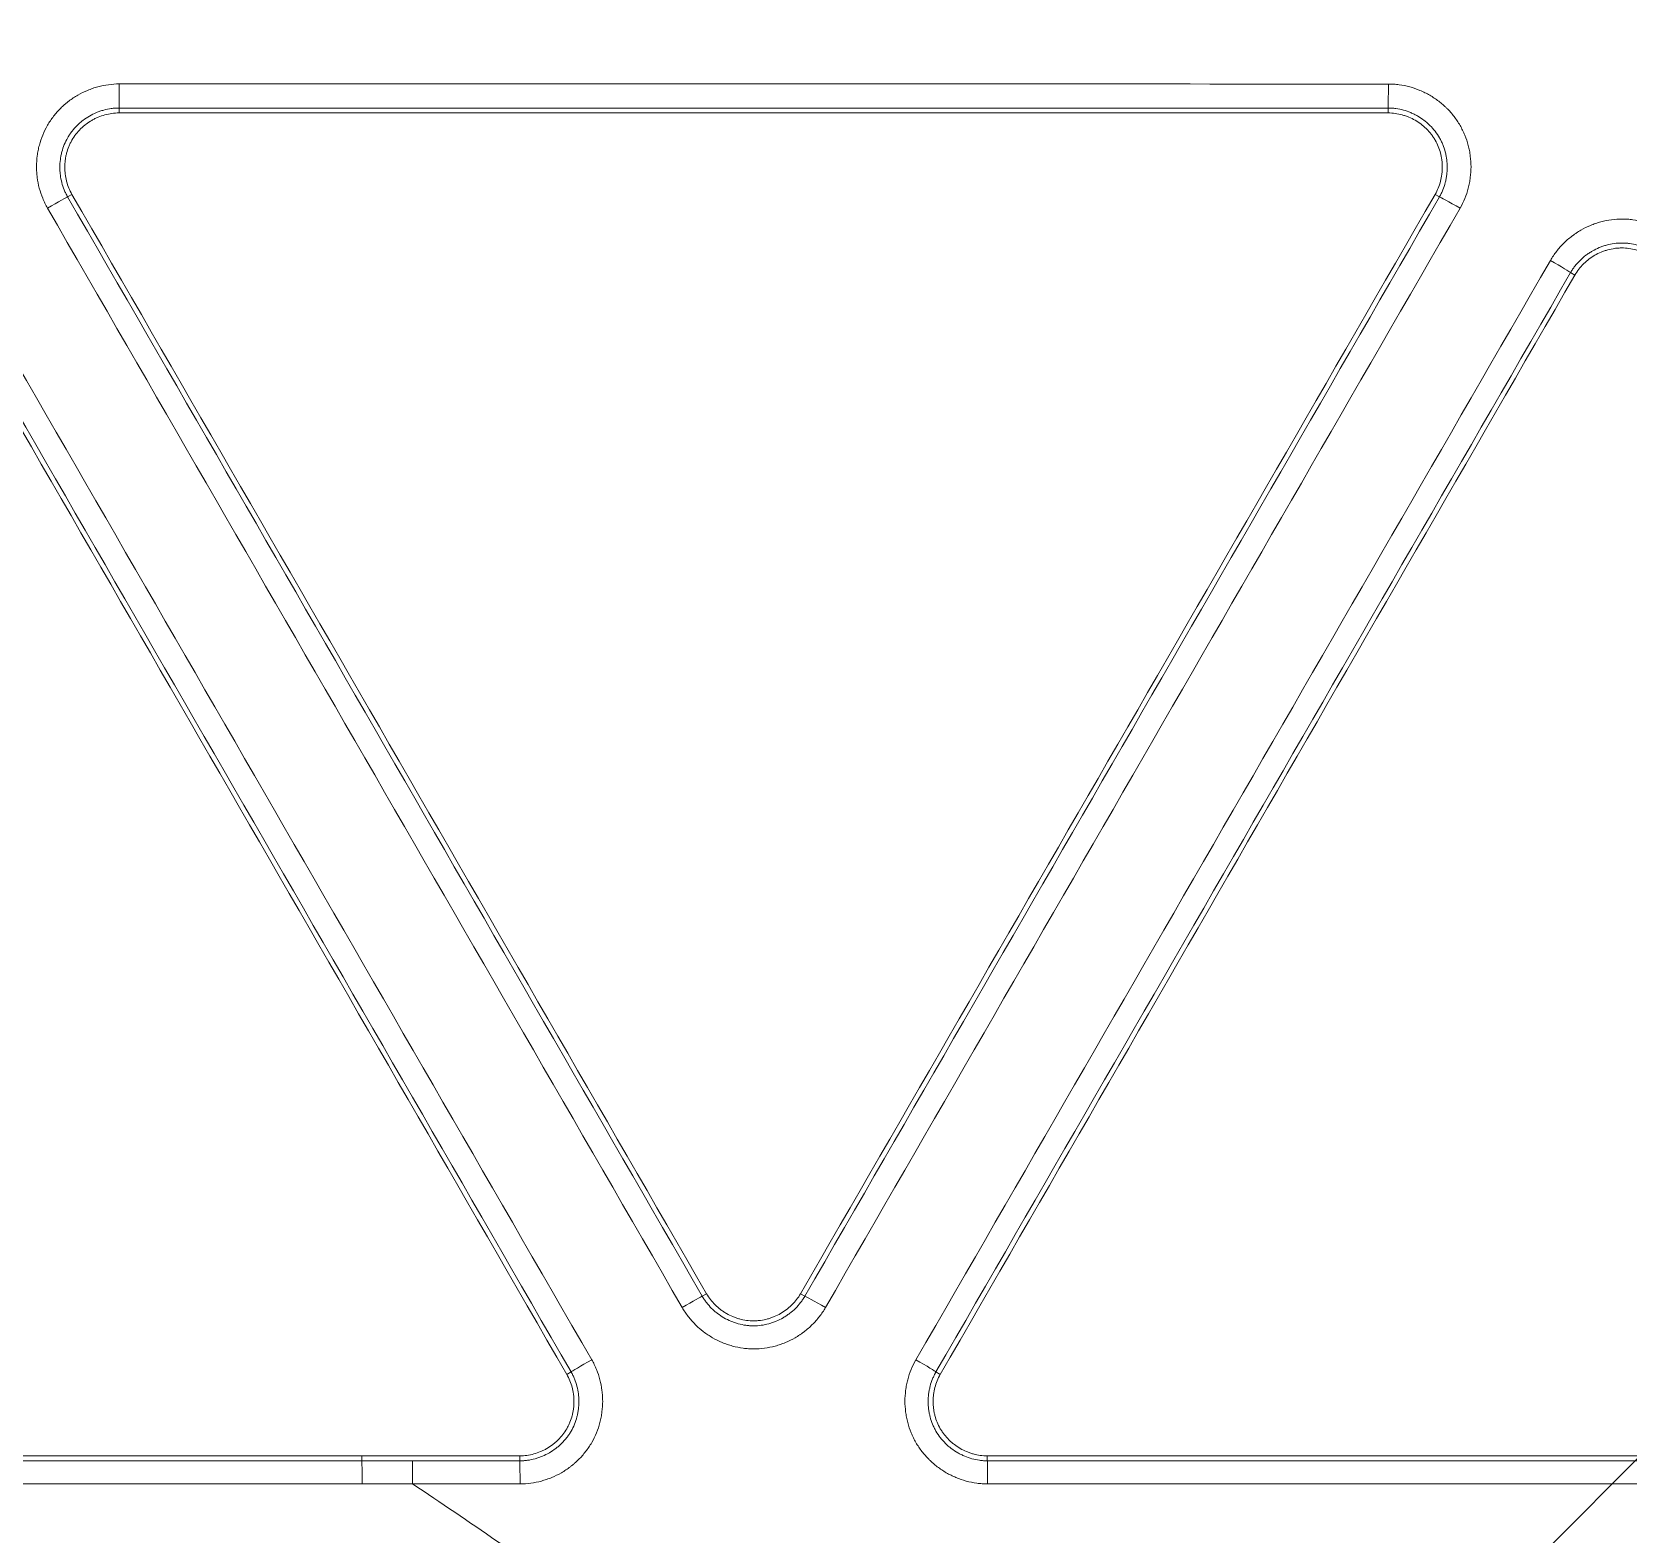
# Model space of a CAD drawing. Header units: inches. Extents: x 405346 to 489838, y -25612 to 14934.
# Drawn here: x 467334.72 to 467366.88, y 4442.71 to 4472.97 of the extents above; entities that cross this region are included whole.
import ezdxf

# ---------------------------------------------------------------- set-up
doc = ezdxf.new("R2010")
doc.units = ezdxf.units.IN
doc.header["$LTSCALE"] = 200
doc.header["$MEASUREMENT"] = 0
doc.layers.add('SS-EQ', color=2, linetype='Continuous', lineweight=20)

# ---------------------------------------------------------------- blocks, each defined once
blk = doc.blocks.new('4way무풍')
at = {"layer": 'SS-EQ'}
for p, q in [((330.224, 330.224), (-339.635, -339.635)), ((92.203, 150.014), (92.203, 149.915)), ((117.778, 149.915), (117.778, 150.014)), ((91.255, 148.273), (91.168, 148.223)), ((118.812, 148.223), (118.726, 148.273)), ((121.541, 146.648), (121.454, 146.697)), ((103.956, 126.075), (104.043, 126.125)), ((105.938, 126.125), (106.025, 126.075)), ((101.227, 124.499), (101.313, 124.549)), ((108.667, 124.549), (108.754, 124.499)), ((97.096, 122.757), (97.096, 122.858)), ((100.279, 122.757), (100.279, 122.858)), ((109.701, 122.858), (109.701, 122.757))]:
    blk.add_line(p, q, dxfattribs=at)
for centre, major_axis, ratio, start_param, end_param in [((92.203, 150.488), (0, -0.474), 0.008029, 0.03506, 1.595125), ((117.778, 150.488), (0, -0.474), 0.010977, 0.034928, 1.592385), ((90.758, 147.986), (0.41, 0.237), 0.016742, 0.034911, 1.551771), ((119.222, 147.986), (0.41, -0.237), 0.02383, 1.571321, 3.106676), ((121.044, 146.934), (0.41, -0.237), 0.023619, 0.034916, 1.570698), ((103.546, 125.838), (-0.41, -0.237), 0.010069, 3.176501, 4.692584), ((106.434, 125.838), (0.41, -0.237), 0.022079, 1.569073, 3.106678), ((101.723, 124.786), (0.41, 0.237), 0.010168, 1.551082, 3.106684), ((108.257, 124.786), (0.41, -0.237), 0.021921, 0.034915, 1.56852), ((97.096, 122.284), (0, -0.474), 0.011634, 1.589564, 3.106684), ((98.113, 122.284), (0, -0.474), 0.01179, 1.589469, 3.106684), ((100.279, 122.284), (0, -0.474), 0.012093, 1.58921, 3.106684), ((109.701, 122.284), (0, -0.474), 0.013467, 1.588033, 3.106683)]:
    blk.add_ellipse(centre, major_axis=major_axis, ratio=ratio, start_param=start_param, end_param=end_param, dxfattribs=at)
for points, knots in [([(0.032, 346.294), (6.969, 346.294), (13.906, 346.294), (27.78, 346.294), (34.717, 346.294), (55.528, 346.294), (69.403, 346.294), (97.151, 346.294), (111.025, 346.294), (138.774, 346.294), (152.648, 346.294), (180.396, 346.294), (194.27, 346.294), (215.082, 346.294), (222.019, 346.294), (235.893, 346.294), (242.83, 346.293), (253.236, 346.293), (256.704, 346.293), (263.641, 346.293), (267.11, 346.293), (272.313, 346.294), (274.047, 346.294), (276.648, 346.294), (277.516, 346.294), (279.25, 346.293), (280.117, 346.293), (281.418, 346.292), (281.851, 346.292), (282.718, 346.292), (283.152, 346.292), (283.802, 346.293), (284.019, 346.293), (284.453, 346.293), (284.669, 346.294), (285.103, 346.293), (285.32, 346.293), (285.753, 346.29), (285.97, 346.288), (286.62, 346.277), (287.054, 346.265), (287.92, 346.231), (288.353, 346.21), (289.653, 346.132), (290.519, 346.062), (291.818, 345.929), (292.25, 345.88), (292.899, 345.799), (293.116, 345.771), (293.548, 345.712), (294.627, 345.561), (295.697, 345.381), (298.249, 344.897), (299.929, 344.504), (302.417, 343.81), (304.065, 343.312), (305.692, 342.745), (308.116, 341.843), (309.711, 341.171), (311.481, 340.335), (311.677, 340.241), (312.069, 340.051), (312.265, 339.955), (312.851, 339.663), (313.238, 339.464), (314.393, 338.857), (315.91, 338.017), (317.385, 337.118), (318.837, 336.19), (319.553, 335.711), (320.962, 334.724), (322.351, 333.707), (324.369, 332.094), (326.323, 330.393), (327.582, 329.199), (328.355, 328.434), (328.586, 328.204), (328.815, 327.97), (328.968, 327.815), (329.044, 327.736), (329.423, 327.345), (329.723, 327.029), (330.61, 326.072), (331.762, 324.776), (333.399, 322.77), (334.43, 321.391), (335.932, 319.291), (336.873, 317.85), (338.196, 315.627), (339.047, 314.124), (339.838, 312.579), (340.313, 311.601), (340.454, 311.306), (340.593, 311.01), (340.685, 310.812), (340.731, 310.713), (340.958, 310.218), (341.136, 309.82), (341.654, 308.624), (342.309, 307.019), (343.186, 304.582), (343.7, 302.939), (344.419, 300.459), (344.828, 298.787), (345.336, 296.251), (345.487, 295.4), (345.755, 293.69), (345.871, 292.83), (345.994, 291.749), (346.017, 291.532), (346.062, 291.099), (346.083, 290.881), (346.143, 290.23), (346.178, 289.796), (346.239, 288.927), (346.265, 288.492), (346.307, 287.624), (346.324, 287.189), (346.342, 286.538), (346.347, 286.32), (346.354, 285.886), (346.356, 285.669), (346.359, 285.234), (346.359, 285.017), (346.359, 284.582), (346.359, 284.365), (346.359, 283.714), (346.358, 283.279), (346.358, 282.41), (346.358, 281.976), (346.358, 280.672), (346.358, 279.803), (346.359, 278.065), (346.359, 277.196), (346.359, 274.59), (346.359, 272.852), (346.358, 264.162), (346.359, 257.21), (346.359, 236.355), (346.359, 222.452), (346.359, 194.646), (346.359, 180.742), (346.359, 152.936), (346.359, 139.033), (346.359, 111.226), (346.359, 69.516), (346.359, 27.806), (346.359, 0)], [0, 0, 0, 0, 0.03125, 0.03125, 0.0625, 0.0625, 0.125, 0.125, 0.1875, 0.1875, 0.25, 0.25, 0.3125, 0.3125, 0.34375, 0.34375, 0.375, 0.375, 0.390625, 0.390625, 0.40625, 0.40625, 0.414062, 0.414062, 0.417969, 0.417969, 0.421875, 0.421875, 0.423828, 0.423828, 0.425781, 0.425781, 0.426758, 0.426758, 0.427734, 0.427734, 0.428711, 0.428711, 0.429687, 0.429687, 0.431641, 0.431641, 0.433594, 0.433594, 0.4375, 0.4375, 0.439453, 0.439453, 0.44043, 0.44043, 0.441406, 0.445312, 0.445312, 0.453125, 0.453125, 0.457031, 0.460937, 0.460937, 0.46875, 0.46875, 0.469727, 0.469727, 0.470703, 0.470703, 0.472656, 0.472656, 0.476562, 0.480469, 0.480469, 0.484375, 0.484375, 0.488281, 0.492187, 0.496094, 0.5, 0.5, 0.500977, 0.501465, 0.501465, 0.501953, 0.501953, 0.503906, 0.503906, 0.507812, 0.511719, 0.515625, 0.515625, 0.523437, 0.523437, 0.527344, 0.53125, 0.53125, 0.532227, 0.532715, 0.532715, 0.533203, 0.533203, 0.535156, 0.535156, 0.539062, 0.542969, 0.546875, 0.546875, 0.554687, 0.554687, 0.558594, 0.558594, 0.5625, 0.5625, 0.563477, 0.563477, 0.564453, 0.564453, 0.566406, 0.566406, 0.568359, 0.568359, 0.570312, 0.570312, 0.571289, 0.571289, 0.572266, 0.572266, 0.573242, 0.573242, 0.574219, 0.574219, 0.576172, 0.576172, 0.578125, 0.578125, 0.582031, 0.582031, 0.585937, 0.585937, 0.59375, 0.59375, 0.625, 0.625, 0.6875, 0.6875, 0.75, 0.75, 0.8125, 0.8125, 0.875, 1, 1, 1, 1]), ([(345.164, 0), (345.164, 27.72), (345.163, 69.299), (345.162, 110.879), (345.161, 138.598), (345.16, 152.458), (345.159, 180.178), (345.157, 194.038), (345.154, 221.758), (345.152, 235.618), (345.147, 256.407), (345.146, 263.337), (345.145, 272), (345.145, 273.732), (345.144, 276.331), (345.144, 277.197), (345.143, 278.93), (345.142, 279.796), (345.142, 281.095), (345.141, 281.528), (345.141, 282.395), (345.142, 282.828), (345.141, 283.694), (345.141, 284.127), (345.14, 284.777), (345.139, 284.993), (345.136, 285.426), (345.134, 285.643), (345.124, 286.293), (345.113, 286.726), (345.081, 287.592), (345.06, 288.025), (345.009, 288.891), (344.979, 289.324), (344.926, 289.973), (344.898, 290.298), (344.868, 290.622), (344.847, 290.839), (344.836, 290.947), (344.736, 291.92), (344.629, 292.78), (344.379, 294.49), (344.236, 295.34), (343.754, 297.876), (343.361, 299.547), (342.666, 302.024), (342.167, 303.666), (341.312, 306.1), (340.67, 307.703), (340.162, 308.898), (339.901, 309.494), (339.629, 310.086), (339.446, 310.481), (339.353, 310.677), (338.885, 311.657), (338.495, 312.43), (337.684, 313.954), (337.263, 314.706), (336.391, 316.188), (335.94, 316.919), (335.007, 318.359), (334.525, 319.069), (333.532, 320.468), (332.508, 321.846), (330.881, 323.85), (329.736, 325.143), (328.853, 326.097), (328.555, 326.413), (328.177, 326.804), (328.101, 326.882), (327.949, 327.037), (327.721, 327.27), (327.491, 327.5), (326.721, 328.264), (325.466, 329.454), (323.518, 331.149), (321.504, 332.755), (320.119, 333.766), (318.711, 334.748), (317.997, 335.224), (316.546, 336.146), (315.81, 336.592), (314.315, 337.454), (313.557, 337.87), (312.595, 338.371), (312.305, 338.52), (312.014, 338.666), (311.82, 338.764), (311.722, 338.812), (311.235, 339.053), (310.844, 339.24), (309.666, 339.79), (308.875, 340.138), (307.283, 340.799), (305.68, 341.425), (303.244, 342.257), (301.598, 342.742), (299.114, 343.417), (297.436, 343.796), (294.888, 344.258), (294.033, 344.394), (292.957, 344.542), (292.742, 344.57), (292.31, 344.625), (291.663, 344.703), (291.015, 344.771), (289.72, 344.892), (288.856, 344.953), (287.56, 345.018), (287.128, 345.036), (286.48, 345.054), (286.264, 345.059), (285.832, 345.066), (285.615, 345.069), (285.183, 345.072), (284.967, 345.073), (284.535, 345.074), (284.318, 345.075), (283.67, 345.075), (283.237, 345.076), (282.589, 345.076), (282.373, 345.076), (281.94, 345.076), (281.724, 345.076), (281.076, 345.076), (280.643, 345.076), (279.346, 345.077), (278.481, 345.077), (276.752, 345.078), (275.887, 345.078), (273.293, 345.079), (271.563, 345.079), (262.916, 345.08), (255.998, 345.082), (242.162, 345.085), (235.244, 345.086), (221.408, 345.088), (214.49, 345.089), (193.736, 345.092), (179.9, 345.093), (152.228, 345.095), (138.392, 345.096), (110.72, 345.097), (96.884, 345.097), (69.212, 345.098), (55.376, 345.098), (34.622, 345.098), (27.704, 345.099), (13.868, 345.099), (6.95, 345.099), (0.032, 345.099)], [0, 0, 0, 0, 0.125, 0.1875, 0.1875, 0.25, 0.25, 0.3125, 0.3125, 0.375, 0.375, 0.40625, 0.40625, 0.414063, 0.414063, 0.417969, 0.417969, 0.421875, 0.421875, 0.423828, 0.423828, 0.425781, 0.425781, 0.427734, 0.427734, 0.428711, 0.428711, 0.429688, 0.429688, 0.431641, 0.431641, 0.433594, 0.433594, 0.435547, 0.435547, 0.436523, 0.437012, 0.437012, 0.4375, 0.4375, 0.441406, 0.441406, 0.445313, 0.445313, 0.453125, 0.453125, 0.457031, 0.460938, 0.464844, 0.464844, 0.466797, 0.467773, 0.467773, 0.46875, 0.46875, 0.472656, 0.472656, 0.476563, 0.476563, 0.480469, 0.480469, 0.484375, 0.484375, 0.488281, 0.492188, 0.496094, 0.496094, 0.498047, 0.498047, 0.498535, 0.498535, 0.499023, 0.5, 0.5, 0.503906, 0.507813, 0.511719, 0.515625, 0.515625, 0.519531, 0.519531, 0.523438, 0.523438, 0.527344, 0.527344, 0.52832, 0.528809, 0.528809, 0.529297, 0.529297, 0.53125, 0.53125, 0.535156, 0.535156, 0.539063, 0.542969, 0.546875, 0.546875, 0.554688, 0.554688, 0.558594, 0.558594, 0.55957, 0.55957, 0.560547, 0.5625, 0.5625, 0.566406, 0.566406, 0.568359, 0.568359, 0.569336, 0.569336, 0.570313, 0.570313, 0.571289, 0.571289, 0.572266, 0.572266, 0.574219, 0.574219, 0.575195, 0.575195, 0.576172, 0.576172, 0.578125, 0.578125, 0.582031, 0.582031, 0.585938, 0.585938, 0.59375, 0.59375, 0.625, 0.625, 0.65625, 0.65625, 0.6875, 0.6875, 0.75, 0.75, 0.8125, 0.8125, 0.875, 0.875, 0.9375, 0.9375, 0.96875, 0.96875, 1, 1, 1, 1]), ([(90.762, 147.997), (90.744, 148.029), (90.727, 148.062), (90.694, 148.127), (90.679, 148.161), (90.638, 148.262), (90.592, 148.399), (90.565, 148.542), (90.553, 148.632), (90.551, 148.651), (90.547, 148.687), (90.543, 148.742), (90.541, 148.796), (90.541, 148.905), (90.546, 148.977), (90.56, 149.085), (90.566, 149.121), (90.576, 149.175), (90.58, 149.193), (90.588, 149.229), (90.593, 149.246), (90.616, 149.334), (90.662, 149.472), (90.726, 149.602), (90.781, 149.697), (90.8, 149.728), (90.841, 149.789), (90.862, 149.818), (90.929, 149.904), (90.976, 149.958), (91.054, 150.035), (91.093, 150.072), (91.135, 150.107), (91.164, 150.131), (91.178, 150.142), (91.251, 150.197), (91.372, 150.278), (91.502, 150.342), (91.586, 150.377), (91.603, 150.384), (91.637, 150.397), (91.654, 150.403), (91.706, 150.421), (91.741, 150.432), (91.846, 150.46), (91.917, 150.475), (92.061, 150.494), (92.133, 150.499), (92.207, 150.499)], [0, 0, 0, 0, 0.03125, 0.03125, 0.0625, 0.0625, 0.125, 0.1875, 0.1875, 0.203125, 0.203125, 0.21875, 0.25, 0.25, 0.3125, 0.3125, 0.34375, 0.34375, 0.359375, 0.359375, 0.375, 0.375, 0.4375, 0.5, 0.5, 0.53125, 0.53125, 0.5625, 0.5625, 0.625, 0.625, 0.65625, 0.671875, 0.671875, 0.6875, 0.6875, 0.75, 0.8125, 0.8125, 0.828125, 0.828125, 0.84375, 0.84375, 0.875, 0.875, 0.9375, 0.9375, 1, 1, 1, 1]), ([(117.783, 150.498), (117.819, 150.498), (117.856, 150.497), (117.929, 150.492), (117.966, 150.488), (118.074, 150.473), (118.216, 150.444), (118.353, 150.397), (118.437, 150.362), (118.454, 150.354), (118.487, 150.339), (118.537, 150.316), (118.585, 150.29), (118.679, 150.235), (118.739, 150.195), (118.826, 150.129), (118.854, 150.106), (118.896, 150.07), (118.909, 150.058), (118.936, 150.033), (118.949, 150.02), (119.014, 149.956), (119.11, 149.847), (119.191, 149.727), (119.246, 149.632), (119.263, 149.599), (119.295, 149.534), (119.31, 149.501), (119.351, 149.4), (119.374, 149.331), (119.402, 149.226), (119.41, 149.191), (119.42, 149.137), (119.424, 149.119), (119.43, 149.083), (119.432, 149.065), (119.444, 148.974), (119.453, 148.829), (119.444, 148.685), (119.432, 148.594), (119.43, 148.576), (119.424, 148.54), (119.42, 148.522), (119.41, 148.468), (119.402, 148.433), (119.374, 148.327), (119.351, 148.259), (119.296, 148.125), (119.264, 148.06), (119.227, 147.996)], [0, 0, 0, 0, 0.03125, 0.03125, 0.0625, 0.0625, 0.125, 0.1875, 0.1875, 0.203125, 0.203125, 0.21875, 0.25, 0.25, 0.3125, 0.3125, 0.34375, 0.34375, 0.359375, 0.359375, 0.375, 0.375, 0.4375, 0.5, 0.5, 0.53125, 0.53125, 0.5625, 0.5625, 0.625, 0.625, 0.65625, 0.65625, 0.671875, 0.671875, 0.6875, 0.6875, 0.75, 0.8125, 0.8125, 0.828125, 0.828125, 0.84375, 0.84375, 0.875, 0.875, 0.9375, 0.9375, 1, 1, 1, 1]), ([(92.203, 150.014), (92.2, 150.014), (92.196, 150.014), (92.19, 150.014), (92.18, 150.014), (92.157, 150.013), (92.111, 150.011), (92.073, 150.007), (91.996, 149.996), (91.945, 149.986), (91.87, 149.966), (91.845, 149.958), (91.795, 149.941), (91.771, 149.931), (91.698, 149.901), (91.606, 149.855), (91.519, 149.798), (91.467, 149.758), (91.456, 149.75), (91.436, 149.733), (91.406, 149.708), (91.378, 149.681), (91.322, 149.627), (91.288, 149.588), (91.24, 149.527), (91.225, 149.505), (91.196, 149.462), (91.182, 149.44), (91.143, 149.372), (91.12, 149.325), (91.081, 149.229), (91.064, 149.18), (91.044, 149.104), (91.039, 149.079), (91.029, 149.027), (91.024, 149.002), (91.015, 148.924), (91.011, 148.873), (91.011, 148.795), (91.012, 148.769), (91.014, 148.73), (91.015, 148.717), (91.018, 148.691), (91.019, 148.678), (91.028, 148.613), (91.047, 148.511), (91.08, 148.412), (91.109, 148.34), (91.12, 148.316), (91.137, 148.281), (91.143, 148.269), (91.152, 148.252), (91.157, 148.243), (91.162, 148.234), (91.165, 148.229), (91.167, 148.226), (91.168, 148.223)], [0, 0, 0, 0, 0.003906, 0.003906, 0.007813, 0.015625, 0.03125, 0.0625, 0.0625, 0.125, 0.125, 0.15625, 0.15625, 0.1875, 0.1875, 0.25, 0.3125, 0.3125, 0.328125, 0.328125, 0.34375, 0.375, 0.375, 0.4375, 0.4375, 0.46875, 0.46875, 0.5, 0.5, 0.5625, 0.5625, 0.625, 0.625, 0.65625, 0.65625, 0.6875, 0.6875, 0.75, 0.75, 0.78125, 0.78125, 0.796875, 0.796875, 0.8125, 0.8125, 0.875, 0.9375, 0.9375, 0.96875, 0.96875, 0.984375, 0.984375, 0.992187, 0.996094, 0.996094, 1, 1, 1, 1]), ([(91.255, 148.273), (91.231, 148.315), (91.21, 148.358), (91.174, 148.446), (91.159, 148.491), (91.141, 148.56), (91.136, 148.583), (91.127, 148.63), (91.123, 148.654), (91.114, 148.725), (91.108, 148.82), (91.114, 148.915), (91.122, 148.975), (91.123, 148.987), (91.127, 149.01), (91.133, 149.046), (91.141, 149.081), (91.159, 149.15), (91.174, 149.195), (91.201, 149.261), (91.211, 149.282), (91.232, 149.325), (91.243, 149.347), (91.279, 149.409), (91.332, 149.488), (91.395, 149.559), (91.446, 149.609), (91.464, 149.626), (91.5, 149.657), (91.519, 149.672), (91.576, 149.716), (91.615, 149.742), (91.677, 149.778), (91.708, 149.795), (91.741, 149.81), (91.763, 149.82), (91.774, 149.825), (91.829, 149.848), (91.919, 149.879), (92.012, 149.898), (92.107, 149.911), (92.155, 149.915), (92.203, 149.915)], [0, 0, 0, 0, 0.0625, 0.0625, 0.125, 0.125, 0.15625, 0.15625, 0.1875, 0.1875, 0.25, 0.3125, 0.3125, 0.328125, 0.328125, 0.34375, 0.375, 0.375, 0.4375, 0.4375, 0.46875, 0.46875, 0.5, 0.5, 0.5625, 0.625, 0.625, 0.65625, 0.65625, 0.6875, 0.6875, 0.75, 0.75, 0.78125, 0.796875, 0.796875, 0.8125, 0.8125, 0.875, 0.9375, 0.9375, 1, 1, 1, 1]), ([(118.812, 148.223), (118.814, 148.226), (118.815, 148.229), (118.818, 148.235), (118.823, 148.243), (118.834, 148.263), (118.855, 148.304), (118.871, 148.339), (118.9, 148.411), (118.917, 148.46), (118.936, 148.536), (118.942, 148.561), (118.952, 148.613), (118.956, 148.639), (118.966, 148.716), (118.973, 148.82), (118.966, 148.923), (118.958, 148.988), (118.956, 149.001), (118.952, 149.027), (118.945, 149.066), (118.936, 149.104), (118.917, 149.179), (118.9, 149.228), (118.871, 149.3), (118.86, 149.324), (118.837, 149.371), (118.825, 149.394), (118.786, 149.462), (118.757, 149.505), (118.693, 149.587), (118.659, 149.626), (118.603, 149.681), (118.584, 149.699), (118.544, 149.733), (118.524, 149.749), (118.462, 149.797), (118.419, 149.825), (118.352, 149.864), (118.317, 149.883), (118.282, 149.9), (118.258, 149.911), (118.246, 149.916), (118.186, 149.941), (118.087, 149.975), (117.986, 149.996), (117.909, 150.007), (117.883, 150.01), (117.843, 150.012), (117.83, 150.013), (117.811, 150.014), (117.801, 150.014), (117.791, 150.014), (117.784, 150.014), (117.781, 150.014), (117.778, 150.014)], [0, 0, 0, 0, 0.003906, 0.003906, 0.007813, 0.015625, 0.03125, 0.0625, 0.0625, 0.125, 0.125, 0.15625, 0.15625, 0.1875, 0.1875, 0.25, 0.3125, 0.3125, 0.328125, 0.328125, 0.34375, 0.375, 0.375, 0.4375, 0.4375, 0.46875, 0.46875, 0.5, 0.5, 0.5625, 0.5625, 0.625, 0.625, 0.65625, 0.65625, 0.6875, 0.6875, 0.75, 0.75, 0.78125, 0.796875, 0.796875, 0.8125, 0.8125, 0.875, 0.9375, 0.9375, 0.96875, 0.96875, 0.984375, 0.984375, 0.992187, 0.996094, 0.996094, 1, 1, 1, 1]), ([(117.778, 149.915), (117.826, 149.915), (117.874, 149.911), (117.968, 149.898), (118.014, 149.889), (118.083, 149.87), (118.106, 149.863), (118.151, 149.847), (118.174, 149.839), (118.24, 149.811), (118.325, 149.769), (118.405, 149.716), (118.452, 149.68), (118.462, 149.672), (118.48, 149.657), (118.508, 149.634), (118.534, 149.61), (118.585, 149.56), (118.616, 149.524), (118.66, 149.468), (118.674, 149.448), (118.701, 149.409), (118.714, 149.388), (118.75, 149.326), (118.791, 149.24), (118.821, 149.15), (118.84, 149.081), (118.845, 149.057), (118.854, 149.01), (118.858, 148.987), (118.867, 148.916), (118.87, 148.868), (118.87, 148.797), (118.869, 148.773), (118.866, 148.725), (118.864, 148.702), (118.855, 148.63), (118.837, 148.537), (118.807, 148.447), (118.771, 148.358), (118.75, 148.315), (118.726, 148.273)], [0, 0, 0, 0, 0.0625, 0.0625, 0.125, 0.125, 0.15625, 0.15625, 0.1875, 0.1875, 0.25, 0.3125, 0.3125, 0.328125, 0.328125, 0.34375, 0.375, 0.375, 0.4375, 0.4375, 0.46875, 0.46875, 0.5, 0.5, 0.5625, 0.625, 0.625, 0.65625, 0.65625, 0.6875, 0.6875, 0.75, 0.75, 0.78125, 0.78125, 0.8125, 0.8125, 0.875, 0.9375, 0.9375, 1, 1, 1, 1]), ([(103.552, 125.846), (101.42, 129.538), (99.288, 133.23), (95.025, 140.614), (92.894, 144.306), (90.762, 147.997)], [0, 0, 0, 0, 0.5, 0.5, 1, 1, 1, 1]), ([(91.168, 148.223), (93.3, 144.532), (95.431, 140.84), (99.693, 133.458), (101.824, 129.766), (103.956, 126.075)], [0, 0, 0, 0, 0.5, 0.5, 1, 1, 1, 1]), ([(91.255, 148.273), (93.386, 144.582), (95.518, 140.891), (99.78, 133.508), (101.911, 129.816), (104.043, 126.125)], [0, 0, 0, 0, 0.5, 0.5, 1, 1, 1, 1]), ([(121.05, 146.944), (121.068, 146.975), (121.088, 147.007), (121.129, 147.067), (121.15, 147.097), (121.217, 147.183), (121.313, 147.291), (121.422, 147.387), (121.495, 147.442), (121.51, 147.453), (121.54, 147.474), (121.585, 147.505), (121.631, 147.534), (121.725, 147.588), (121.79, 147.621), (121.891, 147.663), (121.925, 147.676), (121.977, 147.693), (121.994, 147.699), (122.029, 147.71), (122.047, 147.715), (122.135, 147.739), (122.277, 147.768), (122.421, 147.777), (122.531, 147.777), (122.568, 147.776), (122.641, 147.771), (122.677, 147.768), (122.784, 147.753), (122.855, 147.738), (122.96, 147.71), (122.995, 147.699), (123.047, 147.682), (123.064, 147.675), (123.098, 147.662), (123.115, 147.656), (123.2, 147.62), (123.33, 147.556), (123.45, 147.475), (123.523, 147.42), (123.537, 147.409), (123.565, 147.386), (123.579, 147.374), (123.621, 147.338), (123.648, 147.313), (123.725, 147.236), (123.773, 147.182), (123.861, 147.067), (123.902, 147.007), (123.939, 146.943)], [0, 0, 0, 0, 0.03125, 0.03125, 0.0625, 0.0625, 0.125, 0.1875, 0.1875, 0.203125, 0.203125, 0.21875, 0.25, 0.25, 0.3125, 0.3125, 0.34375, 0.34375, 0.359375, 0.359375, 0.375, 0.375, 0.4375, 0.5, 0.5, 0.53125, 0.53125, 0.5625, 0.5625, 0.625, 0.625, 0.65625, 0.65625, 0.671875, 0.671875, 0.6875, 0.6875, 0.75, 0.8125, 0.8125, 0.828125, 0.828125, 0.84375, 0.84375, 0.875, 0.875, 0.9375, 0.9375, 1, 1, 1, 1]), ([(123.523, 146.697), (123.521, 146.7), (123.519, 146.703), (123.516, 146.709), (123.511, 146.717), (123.499, 146.737), (123.474, 146.775), (123.451, 146.806), (123.404, 146.868), (123.369, 146.907), (123.314, 146.962), (123.295, 146.979), (123.255, 147.014), (123.235, 147.03), (123.173, 147.078), (123.086, 147.135), (122.993, 147.181), (122.933, 147.207), (122.921, 147.211), (122.896, 147.221), (122.859, 147.234), (122.822, 147.246), (122.747, 147.266), (122.696, 147.277), (122.619, 147.287), (122.593, 147.29), (122.541, 147.293), (122.515, 147.294), (122.436, 147.294), (122.385, 147.291), (122.282, 147.277), (122.231, 147.266), (122.156, 147.246), (122.13, 147.238), (122.081, 147.221), (122.057, 147.211), (121.985, 147.181), (121.938, 147.158), (121.871, 147.119), (121.838, 147.099), (121.805, 147.077), (121.784, 147.062), (121.774, 147.054), (121.721, 147.014), (121.643, 146.946), (121.574, 146.869), (121.526, 146.807), (121.511, 146.786), (121.489, 146.753), (121.482, 146.742), (121.471, 146.726), (121.466, 146.717), (121.461, 146.709), (121.458, 146.703), (121.456, 146.7), (121.454, 146.697)], [0, 0, 0, 0, 0.003906, 0.003906, 0.007812, 0.015625, 0.03125, 0.0625, 0.0625, 0.125, 0.125, 0.15625, 0.15625, 0.1875, 0.1875, 0.25, 0.3125, 0.3125, 0.328125, 0.328125, 0.34375, 0.375, 0.375, 0.4375, 0.4375, 0.46875, 0.46875, 0.5, 0.5, 0.5625, 0.5625, 0.625, 0.625, 0.65625, 0.65625, 0.6875, 0.6875, 0.75, 0.75, 0.78125, 0.796875, 0.796875, 0.8125, 0.8125, 0.875, 0.9375, 0.9375, 0.96875, 0.96875, 0.984375, 0.984375, 0.992188, 0.996094, 0.996094, 1, 1, 1, 1]), ([(121.541, 146.648), (121.565, 146.689), (121.592, 146.729), (121.65, 146.804), (121.681, 146.839), (121.732, 146.89), (121.75, 146.906), (121.786, 146.937), (121.805, 146.953), (121.862, 146.996), (121.941, 147.049), (122.026, 147.091), (122.082, 147.114), (122.093, 147.119), (122.115, 147.127), (122.149, 147.139), (122.183, 147.15), (122.252, 147.169), (122.298, 147.178), (122.369, 147.188), (122.393, 147.191), (122.44, 147.194), (122.465, 147.195), (122.537, 147.195), (122.631, 147.188), (122.725, 147.169), (122.794, 147.15), (122.817, 147.143), (122.862, 147.128), (122.885, 147.119), (122.951, 147.092), (122.993, 147.07), (123.055, 147.035), (123.085, 147.016), (123.115, 146.996), (123.135, 146.982), (123.144, 146.975), (123.192, 146.938), (123.264, 146.876), (123.327, 146.805), (123.385, 146.729), (123.412, 146.689), (123.437, 146.648)], [0, 0, 0, 0, 0.0625, 0.0625, 0.125, 0.125, 0.15625, 0.15625, 0.1875, 0.1875, 0.25, 0.3125, 0.3125, 0.328125, 0.328125, 0.34375, 0.375, 0.375, 0.4375, 0.4375, 0.46875, 0.46875, 0.5, 0.5, 0.5625, 0.625, 0.625, 0.65625, 0.65625, 0.6875, 0.6875, 0.75, 0.75, 0.78125, 0.796875, 0.796875, 0.8125, 0.8125, 0.875, 0.9375, 0.9375, 1, 1, 1, 1]), ([(88.94, 146.945), (91.071, 143.254), (93.203, 139.562), (97.466, 132.178), (99.598, 128.486), (101.729, 124.794)], [0, 0, 0, 0, 0.5, 0.5, 1, 1, 1, 1]), ([(101.227, 124.499), (99.096, 128.191), (96.965, 131.882), (92.702, 139.265), (90.571, 142.956), (88.44, 146.648)], [0, 0, 0, 0, 0.5, 0.5, 1, 1, 1, 1]), ([(105.938, 126.125), (105.914, 126.083), (105.887, 126.043), (105.829, 125.968), (105.798, 125.933), (105.747, 125.883), (105.729, 125.866), (105.693, 125.835), (105.674, 125.82), (105.617, 125.776), (105.538, 125.724), (105.453, 125.681), (105.397, 125.658), (105.386, 125.654), (105.364, 125.645), (105.33, 125.633), (105.296, 125.622), (105.227, 125.603), (105.181, 125.594), (105.11, 125.584), (105.086, 125.582), (105.039, 125.578), (105.014, 125.578), (104.943, 125.578), (104.848, 125.584), (104.754, 125.603), (104.685, 125.622), (104.662, 125.629), (104.617, 125.645), (104.595, 125.653), (104.529, 125.681), (104.486, 125.702), (104.424, 125.738), (104.394, 125.756), (104.364, 125.777), (104.345, 125.791), (104.335, 125.798), (104.287, 125.834), (104.215, 125.897), (104.152, 125.968), (104.094, 126.043), (104.067, 126.083), (104.043, 126.125)], [0, 0, 0, 0, 0.0625, 0.0625, 0.125, 0.125, 0.15625, 0.15625, 0.1875, 0.1875, 0.25, 0.3125, 0.3125, 0.328125, 0.328125, 0.34375, 0.375, 0.375, 0.4375, 0.4375, 0.46875, 0.46875, 0.5, 0.5, 0.5625, 0.625, 0.625, 0.65625, 0.65625, 0.6875, 0.6875, 0.75, 0.75, 0.78125, 0.796875, 0.796875, 0.8125, 0.8125, 0.875, 0.9375, 0.9375, 1, 1, 1, 1]), ([(106.44, 125.846), (106.422, 125.815), (106.403, 125.783), (106.362, 125.722), (106.34, 125.693), (106.274, 125.607), (106.177, 125.498), (106.068, 125.403), (105.995, 125.348), (105.98, 125.337), (105.951, 125.315), (105.906, 125.284), (105.859, 125.256), (105.765, 125.201), (105.7, 125.169), (105.6, 125.127), (105.566, 125.114), (105.514, 125.097), (105.496, 125.091), (105.461, 125.08), (105.444, 125.075), (105.356, 125.051), (105.214, 125.022), (105.069, 125.012), (104.959, 125.012), (104.923, 125.014), (104.85, 125.019), (104.814, 125.022), (104.706, 125.037), (104.635, 125.051), (104.53, 125.08), (104.495, 125.091), (104.444, 125.108), (104.426, 125.115), (104.392, 125.128), (104.375, 125.134), (104.291, 125.17), (104.161, 125.234), (104.04, 125.314), (103.967, 125.37), (103.953, 125.381), (103.925, 125.404), (103.911, 125.416), (103.869, 125.452), (103.843, 125.477), (103.765, 125.554), (103.717, 125.608), (103.629, 125.723), (103.588, 125.783), (103.552, 125.846)], [0, 0, 0, 0, 0.03125, 0.03125, 0.0625, 0.0625, 0.125, 0.1875, 0.1875, 0.203125, 0.203125, 0.21875, 0.25, 0.25, 0.3125, 0.3125, 0.34375, 0.34375, 0.359375, 0.359375, 0.375, 0.375, 0.4375, 0.5, 0.5, 0.53125, 0.53125, 0.5625, 0.5625, 0.625, 0.625, 0.65625, 0.65625, 0.671875, 0.671875, 0.6875, 0.6875, 0.75, 0.8125, 0.8125, 0.828125, 0.828125, 0.84375, 0.84375, 0.875, 0.875, 0.9375, 0.9375, 1, 1, 1, 1]), ([(103.956, 126.075), (103.957, 126.072), (103.959, 126.069), (103.962, 126.063), (103.967, 126.055), (103.979, 126.035), (104.004, 125.997), (104.027, 125.965), (104.075, 125.904), (104.109, 125.865), (104.165, 125.81), (104.184, 125.792), (104.223, 125.758), (104.244, 125.741), (104.306, 125.694), (104.392, 125.637), (104.485, 125.59), (104.546, 125.565), (104.558, 125.56), (104.583, 125.551), (104.619, 125.537), (104.657, 125.526), (104.732, 125.505), (104.783, 125.495), (104.86, 125.484), (104.886, 125.482), (104.938, 125.478), (104.964, 125.477), (105.043, 125.477), (105.094, 125.481), (105.197, 125.495), (105.248, 125.505), (105.323, 125.526), (105.348, 125.534), (105.398, 125.551), (105.422, 125.56), (105.494, 125.59), (105.541, 125.613), (105.608, 125.652), (105.641, 125.673), (105.674, 125.695), (105.695, 125.71), (105.705, 125.718), (105.758, 125.758), (105.836, 125.826), (105.905, 125.903), (105.953, 125.965), (105.968, 125.986), (105.99, 126.019), (105.997, 126.03), (106.008, 126.047), (106.013, 126.055), (106.018, 126.063), (106.021, 126.069), (106.023, 126.072), (106.025, 126.075)], [0, 0, 0, 0, 0.003906, 0.003906, 0.007812, 0.015625, 0.03125, 0.0625, 0.0625, 0.125, 0.125, 0.15625, 0.15625, 0.1875, 0.1875, 0.25, 0.3125, 0.3125, 0.328125, 0.328125, 0.34375, 0.375, 0.375, 0.4375, 0.4375, 0.46875, 0.46875, 0.5, 0.5, 0.5625, 0.5625, 0.625, 0.625, 0.65625, 0.65625, 0.6875, 0.6875, 0.75, 0.75, 0.78125, 0.796875, 0.796875, 0.8125, 0.8125, 0.875, 0.9375, 0.9375, 0.96875, 0.96875, 0.984375, 0.984375, 0.992187, 0.996094, 0.996094, 1, 1, 1, 1]), ([(100.279, 122.757), (100.283, 122.757), (100.286, 122.757), (100.292, 122.758), (100.302, 122.758), (100.325, 122.758), (100.371, 122.761), (100.41, 122.765), (100.487, 122.775), (100.537, 122.785), (100.613, 122.806), (100.638, 122.814), (100.687, 122.831), (100.712, 122.84), (100.784, 122.87), (100.877, 122.917), (100.963, 122.974), (101.015, 123.014), (101.026, 123.022), (101.046, 123.038), (101.076, 123.064), (101.105, 123.09), (101.16, 123.145), (101.194, 123.184), (101.242, 123.245), (101.257, 123.266), (101.286, 123.31), (101.3, 123.332), (101.339, 123.4), (101.362, 123.446), (101.401, 123.542), (101.418, 123.592), (101.438, 123.667), (101.443, 123.693), (101.453, 123.744), (101.458, 123.77), (101.467, 123.847), (101.471, 123.899), (101.471, 123.977), (101.47, 124.003), (101.467, 124.042), (101.466, 124.055), (101.464, 124.081), (101.463, 124.094), (101.454, 124.159), (101.435, 124.261), (101.402, 124.36), (101.372, 124.432), (101.362, 124.456), (101.345, 124.491), (101.339, 124.503), (101.329, 124.52), (101.325, 124.529), (101.32, 124.537), (101.317, 124.543), (101.315, 124.546), (101.313, 124.549)], [0, 0, 0, 0, 0.003906, 0.003906, 0.007812, 0.015625, 0.03125, 0.0625, 0.0625, 0.125, 0.125, 0.15625, 0.15625, 0.1875, 0.1875, 0.25, 0.3125, 0.3125, 0.328125, 0.328125, 0.34375, 0.375, 0.375, 0.4375, 0.4375, 0.46875, 0.46875, 0.5, 0.5, 0.5625, 0.5625, 0.625, 0.625, 0.65625, 0.65625, 0.6875, 0.6875, 0.75, 0.75, 0.78125, 0.78125, 0.796875, 0.796875, 0.8125, 0.8125, 0.875, 0.9375, 0.9375, 0.96875, 0.96875, 0.984375, 0.984375, 0.992187, 0.996094, 0.996094, 1, 1, 1, 1]), ([(101.227, 124.499), (101.251, 124.457), (101.272, 124.415), (101.308, 124.327), (101.323, 124.282), (101.341, 124.212), (101.346, 124.189), (101.356, 124.142), (101.359, 124.118), (101.368, 124.047), (101.374, 123.952), (101.368, 123.857), (101.361, 123.797), (101.359, 123.786), (101.355, 123.762), (101.349, 123.727), (101.341, 123.692), (101.323, 123.623), (101.308, 123.578), (101.281, 123.512), (101.271, 123.49), (101.25, 123.447), (101.239, 123.426), (101.203, 123.363), (101.15, 123.284), (101.087, 123.213), (101.036, 123.163), (101.018, 123.146), (100.982, 123.115), (100.964, 123.1), (100.907, 123.057), (100.867, 123.03), (100.805, 122.994), (100.774, 122.978), (100.741, 122.962), (100.72, 122.952), (100.709, 122.947), (100.653, 122.924), (100.563, 122.893), (100.47, 122.874), (100.376, 122.861), (100.328, 122.858), (100.279, 122.858)], [0, 0, 0, 0, 0.0625, 0.0625, 0.125, 0.125, 0.15625, 0.15625, 0.1875, 0.1875, 0.25, 0.3125, 0.3125, 0.328125, 0.328125, 0.34375, 0.375, 0.375, 0.4375, 0.4375, 0.46875, 0.46875, 0.5, 0.5, 0.5625, 0.625, 0.625, 0.65625, 0.65625, 0.6875, 0.6875, 0.75, 0.75, 0.78125, 0.796875, 0.796875, 0.8125, 0.8125, 0.875, 0.9375, 0.9375, 1, 1, 1, 1]), ([(101.729, 124.794), (101.748, 124.763), (101.765, 124.73), (101.797, 124.664), (101.812, 124.631), (101.853, 124.53), (101.899, 124.393), (101.927, 124.25), (101.938, 124.159), (101.941, 124.141), (101.944, 124.105), (101.948, 124.05), (101.95, 123.996), (101.95, 123.887), (101.945, 123.815), (101.931, 123.707), (101.926, 123.671), (101.915, 123.617), (101.911, 123.599), (101.903, 123.563), (101.899, 123.545), (101.876, 123.457), (101.829, 123.32), (101.766, 123.19), (101.711, 123.095), (101.691, 123.063), (101.651, 123.003), (101.629, 122.973), (101.563, 122.887), (101.515, 122.833), (101.438, 122.757), (101.398, 122.72), (101.356, 122.684), (101.328, 122.661), (101.313, 122.65), (101.241, 122.594), (101.12, 122.514), (100.99, 122.449), (100.906, 122.414), (100.889, 122.408), (100.855, 122.395), (100.837, 122.388), (100.785, 122.371), (100.75, 122.36), (100.645, 122.331), (100.574, 122.317), (100.431, 122.298), (100.358, 122.293), (100.285, 122.293)], [0, 0, 0, 0, 0.03125, 0.03125, 0.0625, 0.0625, 0.125, 0.1875, 0.1875, 0.203125, 0.203125, 0.21875, 0.25, 0.25, 0.3125, 0.3125, 0.34375, 0.34375, 0.359375, 0.359375, 0.375, 0.375, 0.4375, 0.5, 0.5, 0.53125, 0.53125, 0.5625, 0.5625, 0.625, 0.625, 0.65625, 0.671875, 0.671875, 0.6875, 0.6875, 0.75, 0.8125, 0.8125, 0.828125, 0.828125, 0.84375, 0.84375, 0.875, 0.875, 0.9375, 0.9375, 1, 1, 1, 1]), ([(109.707, 122.292), (109.671, 122.292), (109.634, 122.293), (109.561, 122.298), (109.525, 122.302), (109.416, 122.317), (109.275, 122.346), (109.137, 122.393), (109.053, 122.428), (109.036, 122.436), (109.003, 122.451), (108.953, 122.474), (108.905, 122.5), (108.811, 122.555), (108.751, 122.595), (108.664, 122.661), (108.636, 122.684), (108.595, 122.72), (108.581, 122.732), (108.554, 122.757), (108.541, 122.77), (108.476, 122.834), (108.38, 122.943), (108.299, 123.063), (108.245, 123.158), (108.227, 123.191), (108.195, 123.256), (108.18, 123.289), (108.139, 123.39), (108.116, 123.458), (108.088, 123.564), (108.08, 123.599), (108.07, 123.653), (108.067, 123.671), (108.061, 123.707), (108.058, 123.725), (108.046, 123.816), (108.037, 123.961), (108.046, 124.105), (108.058, 124.195), (108.061, 124.214), (108.066, 124.25), (108.07, 124.268), (108.08, 124.322), (108.088, 124.357), (108.116, 124.463), (108.139, 124.531), (108.194, 124.665), (108.226, 124.73), (108.263, 124.794)], [0, 0, 0, 0, 0.03125, 0.03125, 0.0625, 0.0625, 0.125, 0.1875, 0.1875, 0.203125, 0.203125, 0.21875, 0.25, 0.25, 0.3125, 0.3125, 0.34375, 0.34375, 0.359375, 0.359375, 0.375, 0.375, 0.4375, 0.5, 0.5, 0.53125, 0.53125, 0.5625, 0.5625, 0.625, 0.625, 0.65625, 0.65625, 0.671875, 0.671875, 0.6875, 0.6875, 0.75, 0.8125, 0.8125, 0.828125, 0.828125, 0.84375, 0.84375, 0.875, 0.875, 0.9375, 0.9375, 1, 1, 1, 1]), ([(108.667, 124.549), (108.665, 124.546), (108.664, 124.543), (108.661, 124.538), (108.656, 124.529), (108.645, 124.509), (108.624, 124.468), (108.608, 124.433), (108.579, 124.361), (108.562, 124.312), (108.542, 124.236), (108.537, 124.211), (108.527, 124.159), (108.522, 124.133), (108.512, 124.056), (108.506, 123.952), (108.512, 123.849), (108.521, 123.784), (108.523, 123.771), (108.527, 123.745), (108.534, 123.706), (108.542, 123.668), (108.562, 123.593), (108.578, 123.544), (108.608, 123.472), (108.618, 123.448), (108.641, 123.401), (108.654, 123.378), (108.693, 123.31), (108.722, 123.267), (108.785, 123.185), (108.82, 123.146), (108.875, 123.091), (108.895, 123.073), (108.934, 123.038), (108.955, 123.022), (109.017, 122.975), (109.06, 122.946), (109.127, 122.907), (109.162, 122.889), (109.197, 122.872), (109.221, 122.861), (109.233, 122.856), (109.293, 122.83), (109.392, 122.796), (109.493, 122.775), (109.57, 122.765), (109.596, 122.762), (109.636, 122.759), (109.649, 122.759), (109.668, 122.758), (109.678, 122.758), (109.688, 122.758), (109.695, 122.757), (109.698, 122.757), (109.701, 122.757)], [0, 0, 0, 0, 0.003906, 0.003906, 0.007812, 0.015625, 0.03125, 0.0625, 0.0625, 0.125, 0.125, 0.15625, 0.15625, 0.1875, 0.1875, 0.25, 0.3125, 0.3125, 0.328125, 0.328125, 0.34375, 0.375, 0.375, 0.4375, 0.4375, 0.46875, 0.46875, 0.5, 0.5, 0.5625, 0.5625, 0.625, 0.625, 0.65625, 0.65625, 0.6875, 0.6875, 0.75, 0.75, 0.78125, 0.796875, 0.796875, 0.8125, 0.8125, 0.875, 0.9375, 0.9375, 0.96875, 0.96875, 0.984375, 0.984375, 0.992187, 0.996094, 0.996094, 1, 1, 1, 1]), ([(109.701, 122.858), (109.653, 122.858), (109.606, 122.861), (109.511, 122.874), (109.465, 122.883), (109.396, 122.902), (109.373, 122.909), (109.328, 122.925), (109.305, 122.934), (109.239, 122.961), (109.154, 123.004), (109.075, 123.056), (109.027, 123.093), (109.017, 123.1), (108.999, 123.115), (108.971, 123.138), (108.945, 123.163), (108.894, 123.213), (108.863, 123.248), (108.819, 123.305), (108.805, 123.324), (108.778, 123.364), (108.766, 123.384), (108.73, 123.446), (108.688, 123.532), (108.658, 123.622), (108.64, 123.691), (108.634, 123.715), (108.625, 123.762), (108.621, 123.786), (108.612, 123.857), (108.609, 123.904), (108.609, 123.975), (108.61, 123.999), (108.613, 124.047), (108.615, 124.071), (108.624, 124.142), (108.642, 124.236), (108.672, 124.326), (108.708, 124.414), (108.73, 124.458), (108.754, 124.499)], [0, 0, 0, 0, 0.0625, 0.0625, 0.125, 0.125, 0.15625, 0.15625, 0.1875, 0.1875, 0.25, 0.3125, 0.3125, 0.328125, 0.328125, 0.34375, 0.375, 0.375, 0.4375, 0.4375, 0.46875, 0.46875, 0.5, 0.5, 0.5625, 0.625, 0.625, 0.65625, 0.65625, 0.6875, 0.6875, 0.75, 0.75, 0.78125, 0.78125, 0.8125, 0.8125, 0.875, 0.9375, 0.9375, 1, 1, 1, 1]), ([(97.096, 122.757), (97.361, 122.757), (97.627, 122.757), (97.966, 122.757), (98.04, 122.757), (98.113, 122.757)], [0, 0, 0, 0, 0.782291, 0.782291, 1, 1, 1, 1]), ([(97.253, 122.858), (97.466, 122.858), (97.679, 122.858), (98.157, 122.858), (98.423, 122.858), (99.218, 122.858), (99.749, 122.858), (100.279, 122.858)], [0, 0, 0, 0, 0.211268, 0.211268, 0.474179, 0.474179, 1, 1, 1, 1]), ([(98.113, 122.757), (98.379, 122.757), (98.644, 122.757), (99.366, 122.757), (99.822, 122.757), (100.279, 122.757)], [0, 0, 0, 0, 0.367211, 0.367211, 1, 1, 1, 1]), ([(109.701, 122.858), (113.964, 122.858), (118.226, 122.858), (126.751, 122.858), (131.014, 122.858), (135.276, 122.858)], [0, 0, 0, 0, 0.5, 0.5, 1, 1, 1, 1]), ([(109.701, 122.757), (113.964, 122.757), (118.226, 122.757), (126.751, 122.758), (131.014, 122.758), (135.276, 122.758)], [0, 0, 0, 0, 0.5, 0.5, 1, 1, 1, 1]), ([(98.119, 122.293), (98.045, 122.293), (97.971, 122.293), (97.632, 122.293), (97.367, 122.293), (97.102, 122.293)], [0, 0, 0, 0, 0.217709, 0.217709, 1, 1, 1, 1]), ([(100.285, 122.293), (99.828, 122.293), (99.372, 122.293), (98.65, 122.293), (98.385, 122.293), (98.119, 122.293)], [0, 0, 0, 0, 0.632504, 0.632504, 1, 1, 1, 1]), ([(98.119, 122.293), (98.687, 121.912), (99.823, 121.15), (101.492, 119.955), (103.135, 118.726), (104.204, 117.873), (104.739, 117.447)], [0, 0, 0, 0, 0.250001, 0.500001, 0.75, 1, 1, 1, 1]), ([(135.284, 122.291), (131.022, 122.291), (126.759, 122.291), (118.233, 122.292), (113.97, 122.292), (109.707, 122.292)], [0, 0, 0, 0, 0.5, 0.5, 1, 1, 1, 1])]:
    blk.add_open_spline(points, degree=3, knots=knots, dxfattribs=at)
for points in [[(92.207, 150.499), (100.732, 150.499), (109.257, 150.498), (117.783, 150.498)], [(117.778, 150.014), (109.253, 150.014), (100.728, 150.014), (92.203, 150.014)], [(117.778, 149.915), (109.253, 149.915), (100.728, 149.915), (92.203, 149.915)], [(105.938, 126.125), (110.201, 133.508), (114.463, 140.891), (118.726, 148.273)], [(106.025, 126.075), (110.287, 133.458), (114.55, 140.841), (118.812, 148.223)], [(119.227, 147.996), (114.965, 140.613), (110.703, 133.23), (106.44, 125.846)], [(101.313, 124.549), (99.182, 128.24), (94.919, 135.623), (90.657, 143.006), (88.526, 146.697)], [(108.263, 124.794), (112.525, 132.177), (116.788, 139.561), (121.05, 146.944)], [(121.454, 146.697), (117.192, 139.315), (112.93, 131.932), (108.667, 124.549)], [(121.541, 146.648), (117.279, 139.265), (113.016, 131.882), (108.754, 124.499)], [(74.705, 122.858), (82.169, 122.858), (89.632, 122.858), (97.096, 122.858)], [(74.705, 122.757), (82.169, 122.757), (89.632, 122.757), (97.096, 122.757)], [(97.096, 122.858), (97.148, 122.858), (97.2, 122.858), (97.253, 122.858)], [(97.102, 122.293), (89.637, 122.293), (82.173, 122.293), (74.708, 122.294)]]:
    blk.add_open_spline(points, degree=3, dxfattribs=at)

msp = doc.modelspace()

# ---------------------------------------------------------------- block references
msp.add_blockref('4way무풍', (467244.268, 4321.426))

doc.saveas('drawing.dxf')
